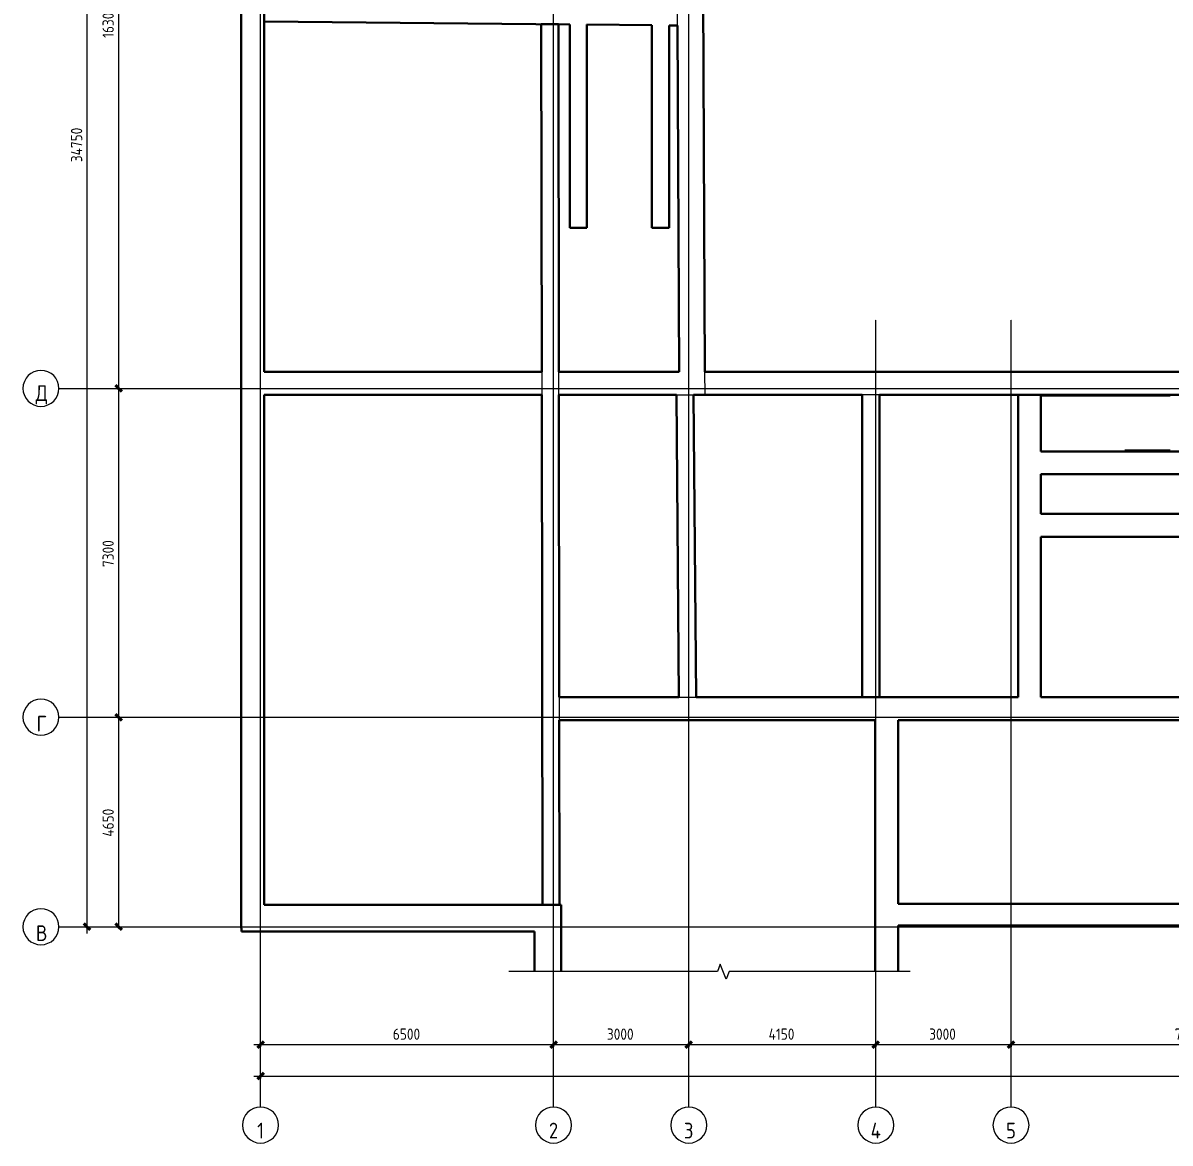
# Model space of a CAD drawing. Header units: millimetres. Extents: x -11773 to 96226, y -4908 to 46494.
# Drawn here: x -11773 to 13679, y 3493 to 28356 of the extents above; entities that cross this region are included whole.
import ezdxf

# ---------------------------------------------------------------- set-up
doc = ezdxf.new("R2010")
doc.units = ezdxf.units.MM
doc.linetypes.add('ADSK_Линия сетки', pattern=[25, 20, -2.5, 0, -2.5])
doc.linetypes.add('ADSK_Штриховая_ш3 п1_5', pattern=[4.5, 3, -1.5])
doc.layers.add('Линии разделители', color=4, linetype='ADSK_Штриховая_ш3 п1_5', lineweight=40, true_color=0x00ffff)
for name, color, linetype, lineweight in [('Оси', 7, 'Continuous', 9), ('Размеры', 7, 'Continuous', 9), ('Размеры-100', 7, 'Continuous', 9), ('Стены несущие', 7, 'Continuous', 30), ('Стены отделка', 7, 'Continuous', 30), ('Стены штриховка', 7, 'Continuous', 9), ('Узлы', 7, 'Continuous', 18)]:
    doc.layers.add(name, color=color, linetype=linetype, lineweight=lineweight)
doc.styles.add('GOST Common', font='GOST_Common.ttf', dxfattribs={"width": 0.9, "height": 350})
doc.styles.add('GOST Common_1', font='GOST_Common.ttf', dxfattribs={"width": 0.9, "height": 250})
doc.dimstyles.new('ADSK_Основной_2_5_мм', dxfattribs={"dimscale": 304.8, "dimtxt": 251.428749, "dimasz": 0.463911, "dimexe": 0.492126, "dimexo": 0.492126, "dimgap": 0.098425, "dimtad": 1, "dimrnd": 0.01, "dimdsep": 46, "dimtxsty": 'GOST Common_1', "dimblk1": 'OBLIQUE', "dimblk2": 'OBLIQUE', "dimsah": 1, "dimcen": 0.09, "dimdle": 0.492126, "dimazin": 2, "dimtfac": 1, "dimtdec": 4, "dimtix": 1, "dimtmove": 0, "dimatfit": 3, "dimfxl": 1, "dimtvp": 1, "dimtolj": 1, "dimtzin": 0, "dimlwd": 20, "dimlwe": 20, "dimarcsym": 2})

# ---------------------------------------------------------------- blocks, each defined once
blk = doc.blocks.new('Линия разрыва4 - Линия разрыва-7061539-План полов подвала')
at = {"layer": 'Узлы'}
for p, q in [((-4147, 0), (-129, 0)), ((-129, 0), (-65, 168)), ((-65, 168), (65, -168)), ((65, -168), (129, 0)), ((129, 0), (4760, 0))]:
    blk.add_line(p, q, dxfattribs=at)
blk = doc.blocks.new('Ось сетки - Круг_Ø8 мм-8258-План полов подвала')
at = {"layer": 'Оси', "lineweight": 20}
for start, end in [(360, 180), (180, 360)]:
    blk.add_arc((0, 0), 4, start, end, dxfattribs=at)
blk = doc.blocks.new('DIMBLOCK1-План полов подвала')
at = {"layer": 'Размеры-100', "lineweight": 20, "transparency": 16777216}
for p, q in [((-6650, 5679), (0, 5679)), ((-6500, 5679), (-6500, 5829)), ((-6500, 5679), (-6500, 5629)), ((0, 5679), (0, 5829)), ((0, 5679), (0, 5629))]:
    blk.add_line(p, q, dxfattribs=at)
at = {"layer": 'Размеры-100', "lineweight": 40, "transparency": 16777216}
for p, q in [((-6500, 5679), (-6571, 5609)), ((-6500, 5679), (-6430, 5750)), ((0, 5679), (-71, 5609)), ((0, 5679), (70, 5750))]:
    blk.add_line(p, q, dxfattribs=at)
at = {"layer": 'Размеры-100', "color": 0, "lineweight": 20, "transparency": 16777216, "insert": (-3566, 6036), "char_height": 250, "width": 756.84, "attachment_point": 1, "line_spacing_factor": 1.022761, "style": 'GOST Common_1'}
blk.add_mtext('6500', dxfattribs=at)
blk = doc.blocks.new('_Oblique')
at = {"color": 0, "linetype": 'ByBlock', "lineweight": -2}
blk.add_line((-0.5, -0.5), (0.5, 0.5), dxfattribs=at)
blk = doc.blocks.new('DIMBLOCK2-План полов подвала')
at = {"layer": 'Размеры-100', "lineweight": 40, "transparency": 16777216}
for p, q in [((0, 5679), (-71, 5609)), ((0, 5679), (70, 5750)), ((3000, 5679), (2929, 5609)), ((3000, 5679), (3070, 5750))]:
    blk.add_line(p, q, dxfattribs=at)
at = {"layer": 'Размеры-100', "lineweight": 20, "transparency": 16777216}
for p, q in [((0, 5679), (0, 5829)), ((0, 5679), (3000, 5679)), ((0, 5679), (0, 5629)), ((3000, 5679), (3000, 5829)), ((3000, 5679), (3000, 5629))]:
    blk.add_line(p, q, dxfattribs=at)
at = {"layer": 'Размеры-100', "color": 0, "lineweight": 20, "transparency": 16777216, "insert": (1184, 6036), "char_height": 250, "width": 756.84, "attachment_point": 1, "line_spacing_factor": 1.022761, "style": 'GOST Common_1'}
blk.add_mtext('3000', dxfattribs=at)
blk = doc.blocks.new('DIMBLOCK3-План полов подвала')
at = {"layer": 'Размеры-100', "lineweight": 40, "transparency": 16777216}
for p, q in [((3000, 5679), (2929, 5609)), ((3000, 5679), (3070, 5750)), ((7150, 5679), (7079, 5609)), ((7150, 5679), (7220, 5750))]:
    blk.add_line(p, q, dxfattribs=at)
at = {"layer": 'Размеры-100', "lineweight": 20, "transparency": 16777216}
for p, q in [((3000, 5679), (3000, 5829)), ((3000, 5679), (7150, 5679)), ((3000, 5679), (3000, 5629)), ((7150, 5679), (7150, 5829)), ((7150, 5679), (7150, 5629))]:
    blk.add_line(p, q, dxfattribs=at)
at = {"layer": 'Размеры-100', "color": 0, "lineweight": 20, "transparency": 16777216, "insert": (4772, 6036), "char_height": 250, "width": 726.16, "attachment_point": 1, "line_spacing_factor": 1.022761, "style": 'GOST Common_1'}
blk.add_mtext('4150', dxfattribs=at)
blk = doc.blocks.new('DIMBLOCK4-План полов подвала')
at = {"layer": 'Размеры-100', "lineweight": 40, "transparency": 16777216}
for p, q in [((7150, 5679), (7079, 5609)), ((7150, 5679), (7220, 5750)), ((10150, 5679), (10079, 5609)), ((10150, 5679), (10220, 5750))]:
    blk.add_line(p, q, dxfattribs=at)
at = {"layer": 'Размеры-100', "lineweight": 20, "transparency": 16777216}
for p, q in [((7150, 5679), (7150, 5829)), ((7150, 5679), (10150, 5679)), ((7150, 5679), (7150, 5629)), ((10150, 5679), (10150, 5829)), ((10150, 5679), (10150, 5629))]:
    blk.add_line(p, q, dxfattribs=at)
at = {"layer": 'Размеры-100', "color": 0, "lineweight": 20, "transparency": 16777216, "insert": (8334, 6036), "char_height": 250, "width": 756.84, "attachment_point": 1, "line_spacing_factor": 1.022761, "style": 'GOST Common_1'}
blk.add_mtext('3000', dxfattribs=at)
blk = doc.blocks.new('DIMBLOCK5-План полов подвала')
at = {"layer": 'Размеры-100', "lineweight": 40, "transparency": 16777216}
for p, q in [((10150, 5679), (10079, 5609)), ((10150, 5679), (10220, 5750)), ((18050, 5679), (17979, 5609)), ((18050, 5679), (18120, 5750))]:
    blk.add_line(p, q, dxfattribs=at)
at = {"layer": 'Размеры-100', "lineweight": 20, "transparency": 16777216}
for p, q in [((10150, 5679), (10150, 5829)), ((10150, 5679), (18050, 5679)), ((10150, 5679), (10150, 5629)), ((18050, 5679), (18050, 5829)), ((18050, 5679), (18050, 5629))]:
    blk.add_line(p, q, dxfattribs=at)
at = {"layer": 'Размеры-100', "color": 0, "lineweight": 20, "transparency": 16777216, "insert": (13784, 6036), "char_height": 250, "width": 756.84, "attachment_point": 1, "line_spacing_factor": 1.022761, "style": 'GOST Common_1'}
blk.add_mtext('7900', dxfattribs=at)
blk = doc.blocks.new('DIMBLOCK10-План полов подвала')
at = {"layer": 'Размеры-100', "lineweight": 20, "transparency": 16777216}
for p, q in [((-6500, 4979), (-6500, 5129)), ((55350, 4979), (55350, 5129)), ((-6650, 4979), (55500, 4979)), ((-6500, 4979), (-6500, 4929)), ((55350, 4979), (55350, 4929))]:
    blk.add_line(p, q, dxfattribs=at)
at = {"layer": 'Размеры-100', "lineweight": 40, "transparency": 16777216}
for p, q in [((-6500, 4979), (-6571, 4909)), ((-6500, 4979), (-6430, 5050)), ((55350, 4979), (55279, 4909)), ((55350, 4979), (55420, 5050))]:
    blk.add_line(p, q, dxfattribs=at)
at = {"layer": 'Размеры-100', "color": 0, "lineweight": 20, "transparency": 16777216, "insert": (24054, 5336), "char_height": 250, "width": 889.8, "attachment_point": 1, "line_spacing_factor": 1.022761, "style": 'GOST Common_1'}
blk.add_mtext('61850', dxfattribs=at)
blk = doc.blocks.new('DIMBLOCK12-План полов подвала')
at = {"layer": 'Размеры-100', "lineweight": 40, "transparency": 16777216}
for p, q in [((-9652, 36545), (-9722, 36616)), ((-9652, 36545), (-9581, 36474)), ((-9652, 20245), (-9722, 20316)), ((-9652, 20245), (-9581, 20174))]:
    blk.add_line(p, q, dxfattribs=at)
at = {"layer": 'Размеры-100', "lineweight": 20, "transparency": 16777216}
for p, q in [((-9652, 36545), (-9702, 36545)), ((-9652, 36545), (-9652, 20245)), ((-9652, 36545), (-9502, 36545)), ((-9652, 20245), (-9702, 20245)), ((-9652, 20245), (-9502, 20245))]:
    blk.add_line(p, q, dxfattribs=at)
at = {"layer": 'Размеры-100', "color": 0, "lineweight": 20, "transparency": 16777216, "insert": (-10008, 28024), "char_height": 250, "width": 889.8, "attachment_point": 1, "rotation": 90, "line_spacing_factor": 1.022761, "style": 'GOST Common_1'}
blk.add_mtext('16300', dxfattribs=at)
blk = doc.blocks.new('DIMBLOCK13-План полов подвала')
at = {"layer": 'Размеры-100', "lineweight": 40, "transparency": 16777216}
for p, q in [((-9652, 20245), (-9722, 20316)), ((-9652, 20245), (-9581, 20174)), ((-9652, 12945), (-9722, 13016)), ((-9652, 12945), (-9581, 12874))]:
    blk.add_line(p, q, dxfattribs=at)
at = {"layer": 'Размеры-100', "lineweight": 20, "transparency": 16777216}
for p, q in [((-9652, 20245), (-9702, 20245)), ((-9652, 20245), (-9652, 12945)), ((-9652, 20245), (-9502, 20245)), ((-9652, 12945), (-9702, 12945)), ((-9652, 12945), (-9502, 12945))]:
    blk.add_line(p, q, dxfattribs=at)
at = {"layer": 'Размеры-100', "color": 0, "lineweight": 20, "transparency": 16777216, "insert": (-10008, 16280), "char_height": 250, "width": 756.84, "attachment_point": 1, "rotation": 90, "line_spacing_factor": 1.022761, "style": 'GOST Common_1'}
blk.add_mtext('7300', dxfattribs=at)
blk = doc.blocks.new('DIMBLOCK14-План полов подвала')
at = {"layer": 'Размеры-100', "lineweight": 40, "transparency": 16777216}
for p, q in [((-9652, 12945), (-9722, 13016)), ((-9652, 12945), (-9581, 12874)), ((-9652, 8295), (-9722, 8366)), ((-9652, 8295), (-9581, 8224))]:
    blk.add_line(p, q, dxfattribs=at)
at = {"layer": 'Размеры-100', "lineweight": 20, "transparency": 16777216}
for p, q in [((-9652, 12945), (-9702, 12945)), ((-9652, 12945), (-9652, 8295)), ((-9652, 12945), (-9502, 12945)), ((-9652, 8295), (-9702, 8295)), ((-9652, 8295), (-9502, 8295))]:
    blk.add_line(p, q, dxfattribs=at)
at = {"layer": 'Размеры-100', "color": 0, "lineweight": 20, "transparency": 16777216, "insert": (-10008, 10294), "char_height": 250, "width": 782.41, "attachment_point": 1, "rotation": 90, "line_spacing_factor": 1.022761, "style": 'GOST Common_1'}
blk.add_mtext('4650', dxfattribs=at)
blk = doc.blocks.new('DIMBLOCK15-План полов подвала')
at = {"layer": 'Размеры-100', "lineweight": 40, "transparency": 16777216}
for p, q in [((-10352, 43045), (-10422, 43116)), ((-10352, 43045), (-10281, 42974)), ((-10352, 8295), (-10422, 8366)), ((-10352, 8295), (-10281, 8224))]:
    blk.add_line(p, q, dxfattribs=at)
at = {"layer": 'Размеры-100', "lineweight": 20, "transparency": 16777216}
for p, q in [((-10352, 43045), (-10402, 43045)), ((-10352, 43195), (-10352, 8145)), ((-10352, 43045), (-10202, 43045)), ((-10352, 8295), (-10402, 8295)), ((-10352, 8295), (-10202, 8295))]:
    blk.add_line(p, q, dxfattribs=at)
at = {"layer": 'Размеры-100', "color": 0, "lineweight": 20, "transparency": 16777216, "insert": (-10708, 25265), "char_height": 250, "width": 971.62, "attachment_point": 1, "rotation": 90, "line_spacing_factor": 1.022761, "style": 'GOST Common_1'}
blk.add_mtext('34750', dxfattribs=at)

msp = doc.modelspace()

# ---------------------------------------------------------------- linework, layer by layer
at = {"layer": 'Линии разделители', "color": 7}
msp.add_line((13678.675, 18856.815), (12666.041, 18856.815), dxfattribs=at)
at = {"layer": 'Оси', "linetype": 'ADSK_Линия сетки'}
for p, q in [((-6500.435, 4292.971), (-6500.435, 44110.064)), ((-0.435, 4292.971), (-0.435, 44222.998)), ((2999.565, 4292.971), (2999.565, 44222.998)), ((7149.565, 4292.971), (7149.565, 21766.318)), ((10149.565, 4292.971), (10149.565, 21766.318)), ((-10973.221, 20245), (56115, 20245)), ((-10973.221, 12945), (56115, 12945)), ((-10973.221, 8295), (56115, 8295))]:
    msp.add_line(p, q, dxfattribs=at)
at = {"layer": 'Стены несущие'}
for p, q in [((-6927.788, 43359.985), (-6927.788, 8263.064)), ((-6417.788, 20612.525), (-6417.788, 36309.95)), ((3359.266, 20612.525), (3291.173, 34009.06)), ((-6420.886, 28385.184), (357.388, 28322.87)), ((108.648, 28327.121), (-271.352, 28326.686)), ((-271.352, 28326.686), (-262.534, 20612.525)), ((117.467, 20612.525), (108.648, 28327.121)), ((357.388, 28322.87), (357.388, 23811.131)), ((737.388, 28319.377), (2182.388, 28306.093)), ((737.388, 23811.131), (737.388, 28319.377)), ((2182.388, 28306.093), (2182.388, 23811.131)), ((2562.388, 28302.599), (2750.18, 28300.873)), ((2562.388, 23811.131), (2562.388, 28302.599)), ((2750.18, 28300.873), (2789.259, 20612.525)), ((357.388, 23811.131), (737.388, 23811.131)), ((2182.388, 23811.131), (2562.388, 23811.131)), ((-262.534, 20612.525), (-6417.788, 20612.525)), ((2789.259, 20612.525), (117.467, 20612.525)), ((16152.397, 20612.525), (3359.266, 20612.525)), ((-6417.788, 8778.667), (-6417.788, 20102.525)), ((-6417.788, 20102.525), (-261.951, 20102.525)), ((-261.951, 20102.525), (-249.006, 8778.45)), ((125.725, 13388.338), (118.05, 20102.525)), ((118.05, 20102.525), (2726.562, 20102.525)), ((2726.562, 20102.525), (2782.943, 13388.338)), ((3106.575, 20102.525), (6850, 20102.525)), ((3162.957, 13388.338), (3106.575, 20102.525)), ((6850, 20102.525), (6850, 13388.338)), ((17402.397, 20102.525), (7230, 20102.525)), ((7230, 13388.338), (7230, 20102.525)), ((10305, 20102.525), (10305, 13388.338)), ((10815, 18846.815), (10815, 20102.525)), ((15956.041, 18846.815), (10815, 18846.815)), ((10815, 17460.941), (10815, 18336.815)), ((10815, 18336.815), (15446.041, 18336.815)), ((15446.041, 17460.941), (10815, 17460.941)), ((10815, 13388.338), (10815, 16950.941)), ((10815, 16950.941), (18362.397, 16950.941)), ((2782.943, 13388.338), (125.725, 13388.338)), ((10305, 13388.338), (3162.957, 13388.338)), ((36216.954, 13388.338), (10815, 13388.338)), ((126.308, 12878.338), (7138.134, 12878.338)), ((130.994, 8778.884), (126.308, 12878.338)), ((7138.134, 12878.338), (7138.134, 7298.456)), ((7648.134, 12878.338), (37905.454, 12878.338)), ((7648.134, 8805.209), (7648.134, 12878.338)), ((170.638, 8778.667), (-6417.788, 8778.667)), ((-249.006, 8778.45), (130.994, 8778.884)), ((170.638, 7298.456), (170.638, 8778.667)), ((41496.733, 8805.209), (7648.134, 8805.209)), ((-6927.788, 8263.064), (-6923.456, 8263.064)), ((-6923.456, 8263.064), (-6923.013, 8188.667)), ((-6923.013, 8188.667), (-419.362, 8188.667)), ((-419.362, 8188.667), (-419.362, 7298.456)), ((7648.134, 7298.456), (7648.134, 8325.209)), ((7648.134, 8325.209), (41496.733, 8325.209))]:
    msp.add_line(p, q, dxfattribs=at)
at = {"layer": 'Стены отделка', "lineweight": 9}
msp.add_line((10815, 20082.525), (13678.675, 20082.525), dxfattribs=at)
at = {"layer": 'Стены штриховка'}
for p, q in [((2750.18, 28300.873), (2748.248, 28680.907)), ((-262.534, 20612.525), (-261.951, 20102.525)), ((118.05, 20102.525), (117.467, 20612.525)), ((3361.858, 20102.525), (3359.266, 20612.525)), ((2726.562, 20102.525), (3106.575, 20102.525)), ((7230, 20102.525), (6850, 20102.525)), ((125.725, 13388.338), (126.308, 12878.338)), ((2782.943, 13388.338), (3162.957, 13388.338))]:
    msp.add_line(p, q, dxfattribs=at)

# ---------------------------------------------------------------- block references
at = {"layer": 'Оси', "lineweight": 20, "xscale": 99.99999999999993, "yscale": 99.99999999999993, "zscale": 99.99999999999993, "rotation": 269.9999999999994}
for p in [(-11373.221, 20245), (-11373.221, 12945), (-11373.221, 8295)]:
    msp.add_blockref('Ось сетки - Круг_Ø8 мм-8258-План полов подвала', p, dxfattribs=at)
at = {"layer": 'Оси', "lineweight": 20, "xscale": 99.99999999999993, "yscale": 99.99999999999993, "zscale": 99.99999999999993}
for p in [(-6500.435, 3892.971), (-0.435, 3892.971), (2999.565, 3892.971), (7149.565, 3892.971), (10149.565, 3892.971)]:
    msp.add_blockref('Ось сетки - Круг_Ø8 мм-8258-План полов подвала', p, dxfattribs=at)
at = {"layer": 'Узлы', "rotation": 180}
msp.add_blockref('Линия разрыва4 - Линия разрыва-7061539-План полов подвала', (3764.016, 7298.456), dxfattribs=at)

# ---------------------------------------------------------------- texts
at = {"layer": 'Оси', "char_height": 350, "attachment_point": 5, "line_spacing_factor": 1.022766, "style": 'GOST Common'}
for s, insert, width in [('\\pxqc,t0.25714,0.51429,0.77143,1.02857,1.28571,1.54286,1.8,2.05714,2.31429,2.57143,2.82857,3.08571,3.34286,3.6,3.85714,4.11429,4.37143,4.62857,4.88571,5.14286,5.4,5.65714,5.91429,6.17143,6.42857,6.68571,6.94286,7.2,7.45714,7.71429,7.97143,8.22857;{Д}', (-11358.293, 20102.149), 291.6), ('\\pxqc,t0.25714,0.51429,0.77143,1.02857,1.28571,1.54286,1.8,2.05714,2.31429,2.57143,2.82857,3.08571,3.34286,3.6,3.85714,4.11429,4.37143,4.62857,4.88571,5.14286,5.4,5.65714,5.91429,6.17143,6.42857,6.68571,6.94286,7.2,7.45714,7.71429,7.97143,8.22857;{Г}', (-11358.743, 12802.149), 232.2), ('\\pxqc,t0.25714,0.51429,0.77143,1.02857,1.28571,1.54286,1.8,2.05714,2.31429,2.57143,2.82857,3.08571,3.34286,3.6,3.85714,4.11429,4.37143,4.62857,4.88571,5.14286,5.4,5.65714,5.91429,6.17143,6.42857,6.68571,6.94286,7.2,7.45714,7.71429,7.97143,8.22857;{В}', (-11358.293, 8152.149), 261.9), ('\\pxqc,t0.25714,0.51429,0.77143,1.02857,1.28571,1.54286,1.8,2.05714,2.31429,2.57143,2.82857,3.08571,3.34286,3.6,3.85714,4.11429,4.37143,4.62857,4.88571,5.14286,5.4,5.65714,5.91429,6.17143,6.42857,6.68571,6.94286,7.2,7.45714,7.71429,7.97143,8.22857;{1}', (-6501.265, 3770.066), 161.1), ('\\pxqc,t0.25714,0.51429,0.77143,1.02857,1.28571,1.54286,1.8,2.05714,2.31429,2.57143,2.82857,3.08571,3.34286,3.6,3.85714,4.11429,4.37143,4.62857,4.88571,5.14286,5.4,5.65714,5.91429,6.17143,6.42857,6.68571,6.94286,7.2,7.45714,7.71429,7.97143,8.22857;{2}', (-1.265, 3770.066), 232.2), ('\\pxqc,t0.25714,0.51429,0.77143,1.02857,1.28571,1.54286,1.8,2.05714,2.31429,2.57143,2.82857,3.08571,3.34286,3.6,3.85714,4.11429,4.37143,4.62857,4.88571,5.14286,5.4,5.65714,5.91429,6.17143,6.42857,6.68571,6.94286,7.2,7.45714,7.71429,7.97143,8.22857;{3}', (2998.735, 3770.066), 225.9), ('\\pxqc,t0.25714,0.51429,0.77143,1.02857,1.28571,1.54286,1.8,2.05714,2.31429,2.57143,2.82857,3.08571,3.34286,3.6,3.85714,4.11429,4.37143,4.62857,4.88571,5.14286,5.4,5.65714,5.91429,6.17143,6.42857,6.68571,6.94286,7.2,7.45714,7.71429,7.97143,8.22857;{4}', (7149.185, 3770.066), 261.9), ('\\pxqc,t0.25714,0.51429,0.77143,1.02857,1.28571,1.54286,1.8,2.05714,2.31429,2.57143,2.82857,3.08571,3.34286,3.6,3.85714,4.11429,4.37143,4.62857,4.88571,5.14286,5.4,5.65714,5.91429,6.17143,6.42857,6.68571,6.94286,7.2,7.45714,7.71429,7.97143,8.22857;{5}', (10148.735, 3770.066), 232.2)]:
    msp.add_mtext(s, dxfattribs=dict(at, insert=insert, width=width))

# ---------------------------------------------------------------- dimensions: what is measured, and where the dimension line sits
at = {"layer": 'Размеры', "lineweight": 20}
for base, p1, p2, override, picture, middle in [((-10351.661, 8295), (-10251.676, 43045), (-10251.676, 8295), {"dimpost": '<>', "dimfxl": 34750}, 'DIMBLOCK15-План полов подвала', (-10506.661, 25670)), ((-9651.661, 20245), (-9551.676, 36545), (-9551.676, 20245), {"dimpost": '<>', "dimfxl": 16300}, 'DIMBLOCK12-План полов подвала', (-9806.661, 28395)), ((-9651.661, 12945), (-9551.676, 20245), (-9551.676, 12945), {"dimpost": '<>', "dimfxl": 7300}, 'DIMBLOCK13-План полов подвала', (-9806.661, 16595)), ((-9651.661, 8295), (-9551.676, 12945), (-9551.676, 8295), {"dimpost": '<>', "dimfxl": 4650}, 'DIMBLOCK14-План полов подвала', (-9806.661, 10620))]:
    dim = msp.add_linear_dim(base=base, p1=p1, p2=p2, angle=90, dimstyle='ADSK_Основной_2_5_мм', override=override, dxfattribs=at)
    dim.commit()
    dim.dimension.update_dxf_attribs({"geometry": picture, "text_midpoint": middle})
for base, p1, p2, override, picture, middle in [((-0.435, 5679.481), (-6500.435, 5779.466), (-0.435, 5779.466), {"dimpost": '<>', "dimfxl": 6500}, 'DIMBLOCK1-План полов подвала', (-3250.435, 5834.481)), ((2999.565, 5679.481), (-0.435, 5779.466), (2999.565, 5779.466), {"dimpost": '<>', "dimfxl": 3000}, 'DIMBLOCK2-План полов подвала', (1499.565, 5834.481)), ((7149.565, 5679.481), (2999.565, 5779.466), (7149.565, 5779.466), {"dimpost": '<>', "dimfxl": 4150}, 'DIMBLOCK3-План полов подвала', (5074.565, 5834.481)), ((10149.565, 5679.481), (7149.565, 5779.466), (10149.565, 5779.466), {"dimpost": '<>', "dimfxl": 3000}, 'DIMBLOCK4-План полов подвала', (8649.565, 5834.481)), ((18049.565, 5679.481), (10149.565, 5779.466), (18049.565, 5779.466), {"dimpost": '<>', "dimfxl": 7900}, 'DIMBLOCK5-План полов подвала', (14099.565, 5834.481)), ((55349.565, 4979.481), (-6500.435, 5079.466), (55349.565, 5079.466), {"dimpost": '<>', "dimfxl": 61850}, 'DIMBLOCK10-План полов подвала', (24424.565, 5134.481))]:
    dim = msp.add_linear_dim(base=base, p1=p1, p2=p2, dimstyle='ADSK_Основной_2_5_мм', override=override, dxfattribs=at)
    dim.commit()
    dim.dimension.update_dxf_attribs({"geometry": picture, "text_midpoint": middle})

doc.saveas('drawing.dxf')
